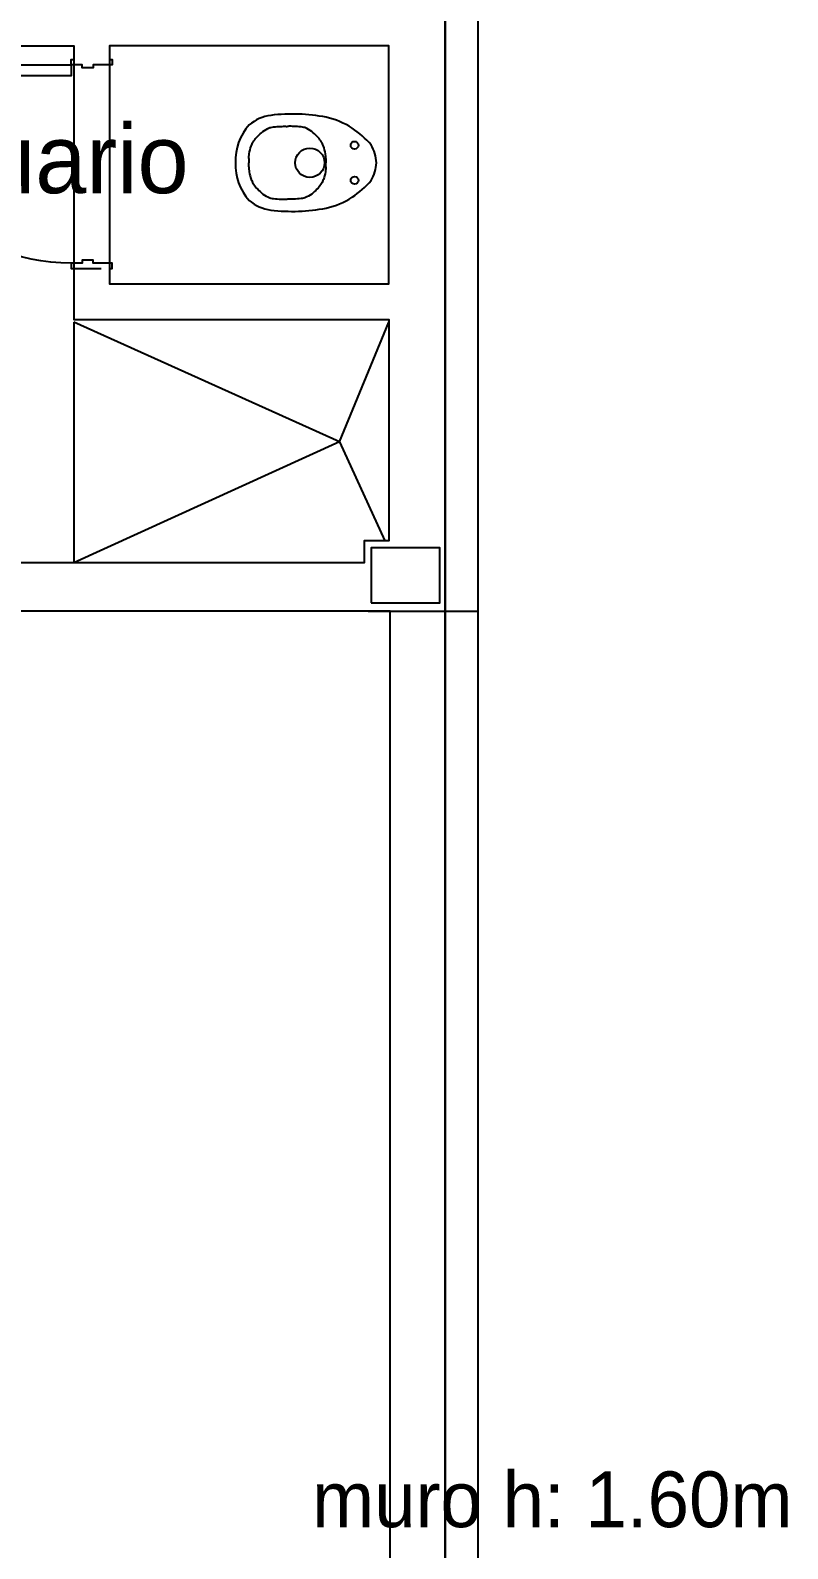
# Model space of a CAD drawing. Header units: millimetres. Extents: x 1473.7 to 1568.7, y 1808.4 to 1881.8.
# Drawn here: x 1507.99 to 1510.74, y 1822.57 to 1828.09 of the extents above; entities that cross this region are included whole.
import ezdxf

# ---------------------------------------------------------------- set-up
doc = ezdxf.new("R2010")
doc.units = ezdxf.units.MM
doc.layers.get('0').update_dxf_attribs({"linetype": 'CONTINUOUS'})
for name, color, linetype in [('0-OBSERVACIONES', 6, 'CONTINUOUS'), ('0000-TEXTO', 7, 'CONTINUOUS'), ('10-CARP-HOJA-PUER', 4, 'CONTINUOUS'), ('10-CARP-MARC', 2, 'CONTINUOUS'), ('10-CARP-SLIA', 14, 'CONTINUOUS'), ('AR - INST. SANITARIA', 2, 'CONTINUOUS'), ('AR - LADRILLO VISTO', 3, 'CONTINUOUS'), ('AR - REVESTIMIENTO', 21, 'CONTINUOUS'), ('AR - REVOQUE', 8, 'CONTINUOUS'), ('AR - VISTA 1', 8, 'CONTINUOUS'), ('ES - LINEA OFICIAL', 6, 'CONTINUOUS'), ('ES-COLUMNAS', 5, 'CONTINUOUS'), ('ESTRUCTURA', 3, 'CONTINUOUS'), ('MURO', 7, 'CONTINUOUS')]:
    doc.layers.add(name, color=color, linetype=linetype)

# ---------------------------------------------------------------- blocks, each defined once
blk = doc.blocks.new('Puerta 76.2')
at = {"layer": '10-CARP-HOJA-PUER', "linetype": 'CONTINUOUS'}
blk.add_lwpolyline([(0.02, 0.14), (0.06, 0.14), (0.06, 0.86), (0.02, 0.86), (0.02, 0.14)], dxfattribs=at)
at = {"layer": '10-CARP-MARC', "linetype": 'CONTINUOUS'}
for points in [[(0, 0), (0, -0.01), (0.02, -0.01), (0.02, 0.06), (0.03, 0.06), (0.03, 0.1), (0.02, 0.1), (0.02, 0.14), (0, 0.14), (0, 0.13)], [(0.76, 0), (0.76, -0.01), (0.74, -0.01), (0.74, 0.06), (0.73, 0.06), (0.73, 0.1), (0.74, 0.1), (0.74, 0.14), (0.76, 0.14), (0.76, 0.13)]]:
    blk.add_lwpolyline(points, dxfattribs=at)
at = {"layer": '10-CARP-SLIA', "linetype": 'CONTINUOUS'}
for p, q in [((0, 0.13), (0.76, 0.13)), ((0, 0), (0.76, 0))]:
    blk.add_line(p, q, dxfattribs=at)
blk.add_arc((0.02, 0.14), 0.72, 0, 90, dxfattribs=at)
blk = doc.blocks.new('SAPLS507')
blk.add_lwpolyline([(-0.000097, -0.584957, 0.193023), (0.137125, -0.535068, 0.145572), (0.172026, -0.456371, 0.077711), (0.165046, -0.255113, 0.087544), (0.125492, -0.160935, 0.055228), (0.064997, -0.091269, 0.090627), (0, -0.071917, 0.091051), (-0.065149, -0.091269, 0.055228), (-0.125644, -0.160935, 0.087544), (-0.165198, -0.255113, 0.077711), (-0.172178, -0.456371, 0.145572), (-0.137277, -0.535068, 0.193023), (-0.000055, -0.584957, 61.25604)], format="xyb", close=True)
at = {"color": 30}
for points in [[(-0.014805, -0.256418, 0.028747), (-0.032655, -0.257693, 0.052421), (-0.060747, -0.26542, 0.050041), (-0.075294, -0.272103, 0.040538), (-0.091764, -0.284248, 0.036304), (-0.109049, -0.302641, 0.08346), (-0.124391, -0.325029, 0.024812), (-0.128592, -0.336134, 0.009631), (-0.130098, -0.34641, 0.014344), (-0.132146, -0.373075, 0.009208), (-0.132405, -0.382124, 0.009208), (-0.132146, -0.396224)], [(0.014914, -0.256418, -0.028747), (0.032764, -0.257693, -0.052421), (0.060857, -0.26542, -0.050041), (0.075403, -0.272103, -0.040538), (0.091874, -0.284248, -0.036304), (0.109159, -0.302641, -0.08346), (0.124501, -0.325029, -0.024812), (0.128702, -0.336134, -0.009631), (0.130208, -0.34641, -0.014344), (0.132255, -0.373075, -0.009208), (0.132515, -0.382124, -0.009208), (0.132255, -0.396224)], [(-0.014805, -0.536233, -0.028747), (-0.032655, -0.534957, -0.052421), (-0.060747, -0.52723, -0.050041), (-0.075294, -0.520547, -0.040538), (-0.091764, -0.508402, -0.036304), (-0.109049, -0.49001, -0.08346), (-0.124391, -0.467621, -0.024812), (-0.128592, -0.456517, -0.009631), (-0.130098, -0.446241, -0.014344), (-0.132146, -0.419576, -0.009208), (-0.132405, -0.410526, -0.009208), (-0.132146, -0.396426)], [(0.014914, -0.536233, 0.028747), (0.032764, -0.534957, 0.052421), (0.060857, -0.52723, 0.050041), (0.075403, -0.520547, 0.040538), (0.091874, -0.508402, 0.036304), (0.109159, -0.49001, 0.08346), (0.124501, -0.467621, 0.024812), (0.128702, -0.456517, 0.009631), (0.130208, -0.446241, 0.014344), (0.132255, -0.419576, 0.009208), (0.132515, -0.410526, 0.009208), (0.132255, -0.396426)]]:
    blk.add_lwpolyline(points, format="xyb", dxfattribs=at)
for points in [[(-0.014805, -0.256418), (-0.000002, -0.256418)], [(0.014914, -0.256418), (0.000112, -0.256418)], [(-0.014805, -0.536233), (-0.000002, -0.536233)], [(0.014914, -0.536233), (0.000112, -0.536233)]]:
    blk.add_lwpolyline(points, dxfattribs=at)
for centre, radius in [((-0.063643, -0.151974), 0.014123), ((0.063752, -0.151974), 0.014123), ((0.000076, -0.314386), 0.053465)]:
    blk.add_circle(centre, radius, dxfattribs=at)

msp = doc.modelspace()

# ---------------------------------------------------------------- linework, layer by layer
at = {"layer": '0-OBSERVACIONES'}
msp.add_lwpolyline([(1509.499942, 1825.978771), (1509.619942, 1825.978771), (1509.619942, 1838.498838), (1509.499942, 1838.498838)], close=True, dxfattribs=at)
msp.add_lwpolyline([(1509.219126, 1825.978771), (1509.619942, 1825.978771)], dxfattribs=at)
at = {"layer": 'AR - LADRILLO VISTO', "linetype": 'CONTINUOUS'}
msp.add_lwpolyline([(1509.499942, 1838.438838), (1509.499942, 1812.228837), (1509.499942, 1812.228837), (1509.499942, 1812.228837), (1509.619942, 1812.228837), (1509.619942, 1838.498838), (1509.159942, 1838.498838), (1509.159942, 1838.318836), (1509.219942, 1838.318836), (1509.219942, 1838.438838), (1509.499942, 1838.438838)], dxfattribs=at)
at = {"layer": 'AR - REVESTIMIENTO', "linetype": 'CONTINUOUS'}
for points in [[(1505.309942, 1827.933745), (1505.309942, 1828.033745), (1508.149942, 1828.033745), (1508.149942, 1827.983745)], [(1508.279942, 1827.223745), (1508.279942, 1827.168745), (1509.294942, 1827.168745), (1509.294942, 1828.033745), (1508.279942, 1828.033745), (1508.279942, 1827.983745)], [(1508.149942, 1827.223745), (1508.149942, 1827.038745), (1509.294942, 1827.038745), (1509.294942, 1826.233771), (1509.204942, 1826.233771), (1509.204942, 1826.153771), (1505.309942, 1826.153771), (1505.309942, 1827.073745)]]:
    msp.add_lwpolyline(points, dxfattribs=at)
at = {"layer": 'AR - REVOQUE', "linetype": 'CONTINUOUS'}
msp.add_lwpolyline([(1509.299942, 1820.408838), (1509.299942, 1821.376385), (1509.209942, 1821.376385), (1509.209942, 1821.616385), (1509.299942, 1821.616385), (1509.299942, 1825.978771), (1505.289942, 1825.978771)], dxfattribs=at)
at = {"layer": 'AR - VISTA 1', "linetype": 'CONTINUOUS'}
for points in [[(1508.149942, 1827.028771), (1508.149942, 1826.153771)], [(1509.114942, 1826.593771), (1508.149942, 1827.028771)], [(1509.114942, 1826.593771), (1509.294942, 1827.028771)], [(1509.114942, 1826.593771), (1508.149942, 1826.153771)], [(1509.114942, 1826.593771), (1509.280459, 1826.233771)]]:
    msp.add_lwpolyline(points, dxfattribs=at)
at = {"layer": 'ES - LINEA OFICIAL'}
msp.add_lwpolyline([(1509.499942, 1812.168838), (1509.499942, 1843.498838), (1500.739942, 1843.498838), (1500.739942, 1812.168838), (1509.499942, 1812.168838)], dxfattribs=at)
at = {"layer": 'ES-COLUMNAS', "linetype": 'CONTINUOUS'}
msp.add_lwpolyline([(1509.229942, 1826.008771), (1509.479942, 1826.008771), (1509.479942, 1826.208771), (1509.229942, 1826.208771)], close=True, dxfattribs=at)
at = {"layer": 'ESTRUCTURA', "linetype": 'CONTINUOUS'}
msp.add_line((1508.149942, 1827.223745), (1508.249942, 1827.223745), dxfattribs=at)
msp.add_line((1508.149942, 1827.223745), (1508.249942, 1827.223745), dxfattribs=at)
msp.add_line((1508.149942, 1827.223745), (1508.249942, 1827.223745), dxfattribs=at)

# ---------------------------------------------------------------- block references
at = {"layer": 'AR - INST. SANITARIA', "linetype": 'CONTINUOUS', "rotation": 270}
msp.add_blockref('SAPLS507', (1509.322234, 1827.608443), dxfattribs=at)
at = {"layer": 'MURO', "linetype": 'CONTINUOUS', "xscale": -1, "rotation": 90}
msp.add_blockref('Puerta 76.2', (1508.279942, 1827.983745), dxfattribs=at)

# ---------------------------------------------------------------- texts
at = {"layer": '0000-TEXTO', "attachment_point": 1}
for s, insert, char_height, width in [('Baño - vestuario', (1506.132893, 1827.747792), 0.25, 2.875), ('muro h: 1.60m', (1509.015902, 1822.851261), 0.2025, 1.81125)]:
    msp.add_mtext(s, dxfattribs=dict(at, insert=insert, char_height=char_height, width=width))

doc.saveas('drawing.dxf')
